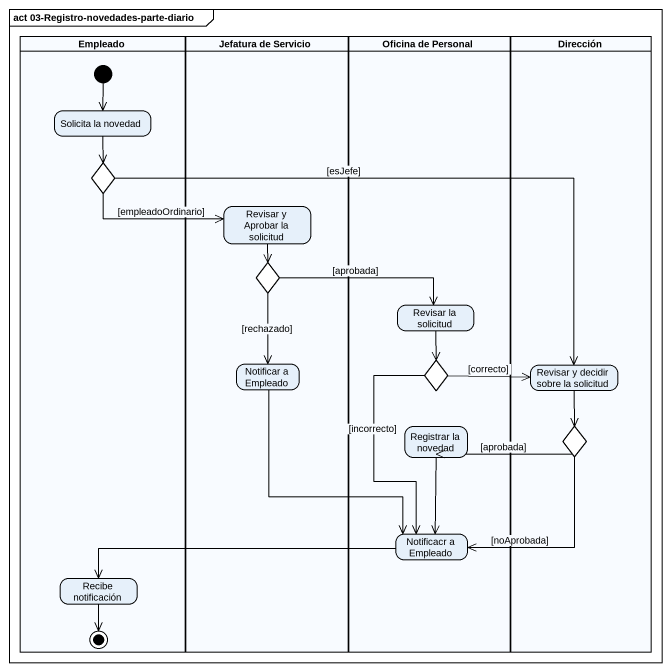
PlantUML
@startuml
mainframe act 03-Registro-novedades-parte-diario
hide empty description
state Empleado <<partition>> {
  state "Solicita la novedad" as Solicita_la_novedad
  state choice1 <<choice>>
  state "Recibe notificación" as Recibe_notificación
  [*] --> Solicita_la_novedad
  Recibe_notificación --> [*]
}
state "Jefatura de Servicio" as Jefatura_de_Servicio <<partition>> {
  state "Revisar y Aprobar la solicitud" as Revisar_y_Aprobar_la
  state choice2 <<choice>>
  state "Notificar a Empleado" as Notificar_a_Empleado
}
state "Oficina de Personal" as Oficina_de_Personal <<partition>> {
  state "Revisar la solicitud" as Revisar_la_solicitud
  state choice3 <<choice>>
  state "Registrar la novedad" as Registrar_la_novedad
  state "Notificacr a Empleado" as Notificacr_a_Empleado
}
state Dirección <<partition>> {
  state "Revisar y decidir sobre la solicitud" as Revisar_y_decidir_sobre_la
  state choice4 <<choice>>
}
Solicita_la_novedad --> choice1
choice1 -right-> Revisar_y_Aprobar_la : [empleadoOrdinario]
choice1 -right-> Revisar_y_decidir_sobre_la : [esJefe]
Revisar_y_Aprobar_la --> choice2
choice2 -right-> Revisar_la_solicitud : [aprobada]
choice2 --> Notificar_a_Empleado : [rechazado]
Revisar_la_solicitud --> choice3
Notificar_a_Empleado --> Notificacr_a_Empleado
choice3 -right-> Revisar_y_decidir_sobre_la : [correcto]
choice3 --> Notificacr_a_Empleado : [incorrecto]
Revisar_y_decidir_sobre_la --> choice4
Registrar_la_novedad --> Notificacr_a_Empleado
choice4 -left-> Registrar_la_novedad : [aprobada]
choice4 --> Notificacr_a_Empleado : [noAprobada]
Notificacr_a_Empleado -left-> Recibe_notificación
@enduml
